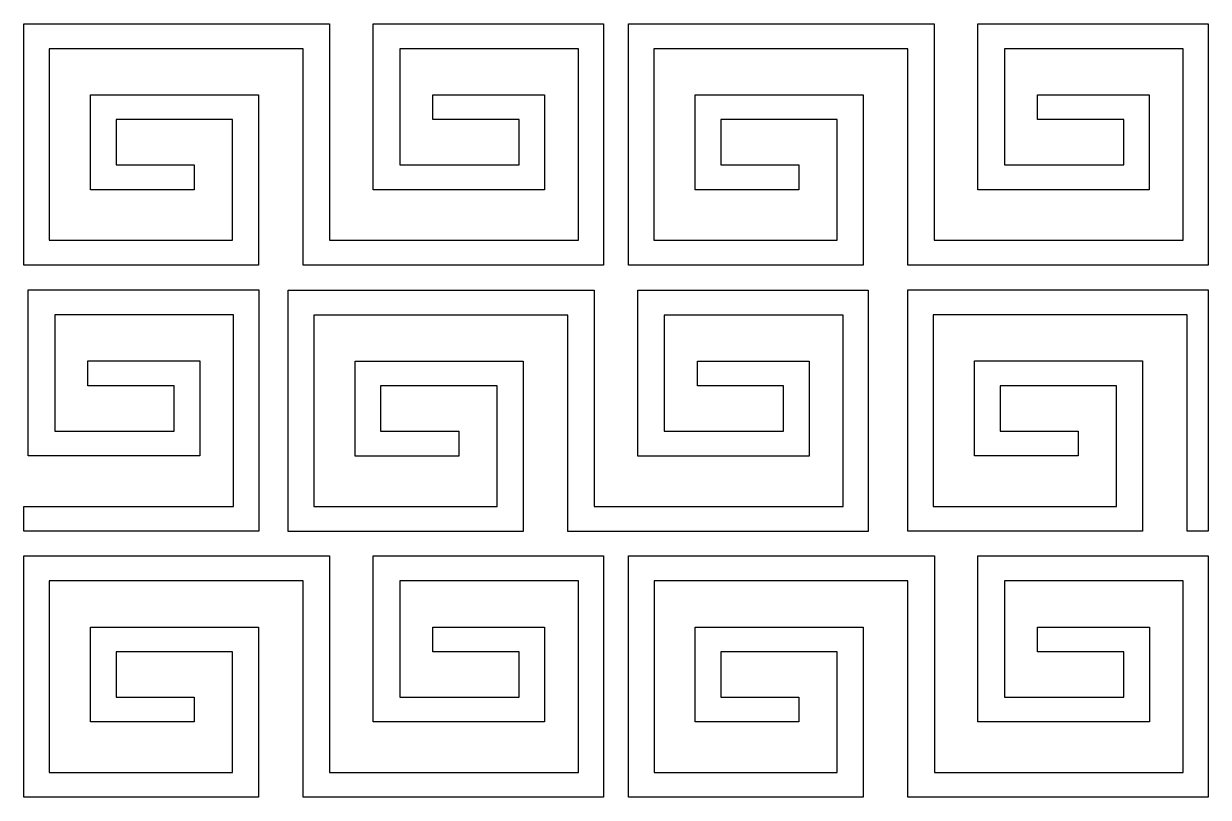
# Model space of a CAD drawing. Header units: centimetres. Extents: x -91 to 91, y -115 to 115.
# Drawn here: x -90.8 to -5.1, y -56.8 to -0.9 of the extents above; entities that cross this region are included whole.
import ezdxf

# ---------------------------------------------------------------- set-up
doc = ezdxf.new("R2010")
doc.units = ezdxf.units.CM
doc.header["$MEASUREMENT"] = 0
doc.layers.add('layer 1', color=7, linetype='Continuous')

msp = doc.modelspace()

# ---------------------------------------------------------------- linework, layer by layer
at = {"layer": 'layer 1', "color": 242}
for points, knots in [([(-78.48667, -12.90943), (-78.48667, -12.90943), (-78.48667, -11.10879), (-78.48667, -11.10879), (-78.48667, -11.10879), (-78.48667, -11.10879), (-84.13751, -11.10879), (-84.13751, -11.10879), (-84.13751, -11.10879), (-84.13751, -11.10879), (-84.13751, -7.84029), (-84.13751, -7.84029), (-84.13751, -7.84029), (-84.13751, -7.84029), (-75.71292, -7.84028), (-75.71292, -7.84028), (-75.71292, -7.84028), (-75.71292, -7.84028), (-75.71292, -16.55642), (-75.71292, -16.55642), (-75.71292, -16.55642), (-75.71292, -16.55642), (-88.96654, -16.55642), (-88.96654, -16.55642), (-88.96654, -16.55642), (-88.96654, -16.55642), (-88.96653, -2.71167), (-88.96653, -2.71167), (-88.96653, -2.71167), (-88.96653, -2.71167), (-70.61121, -2.71167), (-70.61121, -2.71167), (-70.61121, -2.71167), (-70.61121, -2.71167), (-70.61121, -18.35682), (-70.61121, -18.35682), (-70.61121, -18.35682), (-70.61121, -18.35682), (-48.87969, -18.35682), (-48.87969, -18.35682), (-48.87969, -18.35682), (-48.87969, -18.35682), (-48.87969, -0.905), (-48.87969, -0.905), (-48.87969, -0.905), (-48.87969, -0.905), (-65.54119, -0.905), (-65.54119, -0.905), (-65.54119, -0.905), (-65.54119, -0.905), (-65.54119, -12.91051), (-65.54119, -12.91051), (-65.54119, -12.91051), (-65.54119, -12.91051), (-53.14313, -12.91051), (-53.14313, -12.91051), (-53.14313, -12.91051), (-53.14313, -12.91051), (-53.14313, -6.04247), (-53.14313, -6.04247), (-53.14313, -6.04247), (-53.14313, -6.04247), (-61.22574, -6.04247), (-61.22574, -6.04247), (-61.22574, -6.04247), (-61.22574, -6.04247), (-61.22574, -7.84072), (-61.22574, -7.84072), (-61.22574, -7.84072), (-61.22574, -7.84072), (-54.99313, -7.84028), (-54.99313, -7.84028), (-54.99313, -7.84028), (-54.99313, -7.84028), (-54.99296, -11.10904), (-54.99296, -11.10904), (-54.99296, -11.10904), (-54.99296, -11.10904), (-63.62325, -11.10904), (-63.62325, -11.10904), (-63.62325, -11.10904), (-63.62325, -11.10904), (-63.62326, -2.71238), (-63.62326, -2.71238), (-63.62326, -2.71238), (-63.62326, -2.71238), (-50.69485, -2.71238), (-50.69485, -2.71238), (-50.69485, -2.71238), (-50.69485, -2.71238), (-50.69486, -16.55588), (-50.69486, -16.55588), (-50.69486, -16.55588), (-50.69486, -16.55588), (-68.69349, -16.55601), (-68.69349, -16.55601), (-68.69349, -16.55601), (-68.69349, -16.55601), (-68.69349, -0.90527), (-68.69349, -0.90527), (-68.69349, -0.90527), (-68.69349, -0.90527), (-90.81576, -0.90505), (-90.81576, -0.90505), (-90.81576, -0.90505), (-90.81576, -0.90505), (-90.81576, -18.3544), (-90.81576, -18.3544), (-90.81576, -18.3544), (-90.81576, -18.3544), (-73.83024, -18.35467), (-73.83024, -18.35467), (-73.83024, -18.35467), (-73.83024, -18.35467), (-73.83024, -6.04339), (-73.83024, -6.04339), (-73.83024, -6.04339), (-73.83024, -6.04339), (-85.98683, -6.04247), (-85.98683, -6.04247), (-85.98683, -6.04247), (-85.98683, -6.04247), (-85.98683, -12.91051), (-85.98683, -12.91051), (-85.98683, -12.91051), (-85.98683, -12.91051), (-78.48667, -12.90943), (-78.48667, -12.90943)], [0, 0, 0, 0, 0.03030303, 0.03030303, 0.03030303, 0.03030303, 0.06060606, 0.06060606, 0.06060606, 0.06060606, 0.09090909, 0.09090909, 0.09090909, 0.09090909, 0.12121212, 0.12121212, 0.12121212, 0.12121212, 0.15151515, 0.15151515, 0.15151515, 0.15151515, 0.18181818, 0.18181818, 0.18181818, 0.18181818, 0.21212121, 0.21212121, 0.21212121, 0.21212121, 0.24242424, 0.24242424, 0.24242424, 0.24242424, 0.27272727, 0.27272727, 0.27272727, 0.27272727, 0.3030303, 0.3030303, 0.3030303, 0.3030303, 0.33333333, 0.33333333, 0.33333333, 0.33333333, 0.36363636, 0.36363636, 0.36363636, 0.36363636, 0.39393939, 0.39393939, 0.39393939, 0.39393939, 0.42424242, 0.42424242, 0.42424242, 0.42424242, 0.45454545, 0.45454545, 0.45454545, 0.45454545, 0.48484848, 0.48484848, 0.48484848, 0.48484848, 0.51515152, 0.51515152, 0.51515152, 0.51515152, 0.54545455, 0.54545455, 0.54545455, 0.54545455, 0.57575758, 0.57575758, 0.57575758, 0.57575758, 0.60606061, 0.60606061, 0.60606061, 0.60606061, 0.63636364, 0.63636364, 0.63636364, 0.63636364, 0.66666667, 0.66666667, 0.66666667, 0.66666667, 0.6969697, 0.6969697, 0.6969697, 0.6969697, 0.72727273, 0.72727273, 0.72727273, 0.72727273, 0.75757576, 0.75757576, 0.75757576, 0.75757576, 0.78787879, 0.78787879, 0.78787879, 0.78787879, 0.81818182, 0.81818182, 0.81818182, 0.81818182, 0.84848485, 0.84848485, 0.84848485, 0.84848485, 0.87878788, 0.87878788, 0.87878788, 0.87878788, 0.90909091, 0.90909091, 0.90909091, 0.90909091, 0.93939394, 0.93939394, 0.93939394, 0.93939394, 1, 1, 1, 1]), ([(-34.7511, -12.90943), (-34.7511, -12.90943), (-34.7511, -11.10879), (-34.7511, -11.10879), (-34.7511, -11.10879), (-34.7511, -11.10879), (-40.40194, -11.10879), (-40.40194, -11.10879), (-40.40194, -11.10879), (-40.40194, -11.10879), (-40.40194, -7.84029), (-40.40194, -7.84029), (-40.40194, -7.84029), (-40.40194, -7.84029), (-31.97735, -7.84028), (-31.97735, -7.84028), (-31.97735, -7.84028), (-31.97735, -7.84028), (-31.97735, -16.55642), (-31.97735, -16.55642), (-31.97735, -16.55642), (-31.97735, -16.55642), (-45.23097, -16.55642), (-45.23097, -16.55642), (-45.23097, -16.55642), (-45.23097, -16.55642), (-45.23096, -2.71167), (-45.23096, -2.71167), (-45.23096, -2.71167), (-45.23096, -2.71167), (-26.87564, -2.71167), (-26.87564, -2.71167), (-26.87564, -2.71167), (-26.87564, -2.71167), (-26.87564, -18.35682), (-26.87564, -18.35682), (-26.87564, -18.35682), (-26.87564, -18.35682), (-5.14412, -18.35682), (-5.14412, -18.35682), (-5.14412, -18.35682), (-5.14412, -18.35682), (-5.14412, -0.905), (-5.14412, -0.905), (-5.14412, -0.905), (-5.14412, -0.905), (-21.80562, -0.905), (-21.80562, -0.905), (-21.80562, -0.905), (-21.80562, -0.905), (-21.80562, -12.91051), (-21.80562, -12.91051), (-21.80562, -12.91051), (-21.80562, -12.91051), (-9.40756, -12.91051), (-9.40756, -12.91051), (-9.40756, -12.91051), (-9.40756, -12.91051), (-9.40756, -6.04247), (-9.40756, -6.04247), (-9.40756, -6.04247), (-9.40756, -6.04247), (-17.49017, -6.04247), (-17.49017, -6.04247), (-17.49017, -6.04247), (-17.49017, -6.04247), (-17.49017, -7.84072), (-17.49017, -7.84072), (-17.49017, -7.84072), (-17.49017, -7.84072), (-11.25756, -7.84028), (-11.25756, -7.84028), (-11.25756, -7.84028), (-11.25756, -7.84028), (-11.25739, -11.10904), (-11.25739, -11.10904), (-11.25739, -11.10904), (-11.25739, -11.10904), (-19.88768, -11.10904), (-19.88768, -11.10904), (-19.88768, -11.10904), (-19.88768, -11.10904), (-19.88769, -2.71238), (-19.88769, -2.71238), (-19.88769, -2.71238), (-19.88769, -2.71238), (-6.95928, -2.71238), (-6.95928, -2.71238), (-6.95928, -2.71238), (-6.95928, -2.71238), (-6.95929, -16.55588), (-6.95929, -16.55588), (-6.95929, -16.55588), (-6.95929, -16.55588), (-24.95792, -16.55601), (-24.95792, -16.55601), (-24.95792, -16.55601), (-24.95792, -16.55601), (-24.95792, -0.90527), (-24.95792, -0.90527), (-24.95792, -0.90527), (-24.95792, -0.90527), (-47.08019, -0.90505), (-47.08019, -0.90505), (-47.08019, -0.90505), (-47.08019, -0.90505), (-47.08019, -18.3544), (-47.08019, -18.3544), (-47.08019, -18.3544), (-47.08019, -18.3544), (-30.09467, -18.35467), (-30.09467, -18.35467), (-30.09467, -18.35467), (-30.09467, -18.35467), (-30.09467, -6.04339), (-30.09467, -6.04339), (-30.09467, -6.04339), (-30.09467, -6.04339), (-42.25126, -6.04247), (-42.25126, -6.04247), (-42.25126, -6.04247), (-42.25126, -6.04247), (-42.25126, -12.91051), (-42.25126, -12.91051), (-42.25126, -12.91051), (-42.25126, -12.91051), (-34.7511, -12.90943), (-34.7511, -12.90943)], [0, 0, 0, 0, 0.03030303, 0.03030303, 0.03030303, 0.03030303, 0.06060606, 0.06060606, 0.06060606, 0.06060606, 0.09090909, 0.09090909, 0.09090909, 0.09090909, 0.12121212, 0.12121212, 0.12121212, 0.12121212, 0.15151515, 0.15151515, 0.15151515, 0.15151515, 0.18181818, 0.18181818, 0.18181818, 0.18181818, 0.21212121, 0.21212121, 0.21212121, 0.21212121, 0.24242424, 0.24242424, 0.24242424, 0.24242424, 0.27272727, 0.27272727, 0.27272727, 0.27272727, 0.3030303, 0.3030303, 0.3030303, 0.3030303, 0.33333333, 0.33333333, 0.33333333, 0.33333333, 0.36363636, 0.36363636, 0.36363636, 0.36363636, 0.39393939, 0.39393939, 0.39393939, 0.39393939, 0.42424242, 0.42424242, 0.42424242, 0.42424242, 0.45454545, 0.45454545, 0.45454545, 0.45454545, 0.48484848, 0.48484848, 0.48484848, 0.48484848, 0.51515152, 0.51515152, 0.51515152, 0.51515152, 0.54545455, 0.54545455, 0.54545455, 0.54545455, 0.57575758, 0.57575758, 0.57575758, 0.57575758, 0.60606061, 0.60606061, 0.60606061, 0.60606061, 0.63636364, 0.63636364, 0.63636364, 0.63636364, 0.66666667, 0.66666667, 0.66666667, 0.66666667, 0.6969697, 0.6969697, 0.6969697, 0.6969697, 0.72727273, 0.72727273, 0.72727273, 0.72727273, 0.75757576, 0.75757576, 0.75757576, 0.75757576, 0.78787879, 0.78787879, 0.78787879, 0.78787879, 0.81818182, 0.81818182, 0.81818182, 0.81818182, 0.84848485, 0.84848485, 0.84848485, 0.84848485, 0.87878788, 0.87878788, 0.87878788, 0.87878788, 0.90909091, 0.90909091, 0.90909091, 0.90909091, 0.93939394, 0.93939394, 0.93939394, 0.93939394, 1, 1, 1, 1]), ([(-90.81105, -37.6067), (-90.81105, -37.6067), (-73.82049, -37.60717), (-73.82049, -37.60717), (-73.82049, -37.60717), (-73.82049, -37.60717), (-73.82049, -20.15535), (-73.82049, -20.15535), (-73.82049, -20.15535), (-73.82049, -20.15535), (-90.48199, -20.15535), (-90.48199, -20.15535), (-90.48199, -20.15535), (-90.48199, -20.15535), (-90.48199, -32.16086), (-90.48199, -32.16086), (-90.48199, -32.16086), (-90.48199, -32.16086), (-78.08393, -32.16086), (-78.08393, -32.16086), (-78.08393, -32.16086), (-78.08393, -32.16086), (-78.08393, -25.29282), (-78.08393, -25.29282), (-78.08393, -25.29282), (-78.08393, -25.29282), (-86.16654, -25.29282), (-86.16654, -25.29282), (-86.16654, -25.29282), (-86.16654, -25.29282), (-86.16654, -27.09107), (-86.16654, -27.09107), (-86.16654, -27.09107), (-86.16654, -27.09107), (-79.93393, -27.09063), (-79.93393, -27.09063), (-79.93393, -27.09063), (-79.93393, -27.09063), (-79.93376, -30.35939), (-79.93376, -30.35939), (-79.93376, -30.35939), (-79.93376, -30.35939), (-88.56405, -30.35939), (-88.56405, -30.35939), (-88.56405, -30.35939), (-88.56405, -30.35939), (-88.56406, -21.96273), (-88.56406, -21.96273), (-88.56406, -21.96273), (-88.56406, -21.96273), (-75.63565, -21.96273), (-75.63565, -21.96273), (-75.63565, -21.96273), (-75.63565, -21.96273), (-75.63566, -35.80623), (-75.63566, -35.80623), (-75.63566, -35.80623), (-75.63566, -35.80623), (-90.81105, -35.8067), (-90.81105, -35.8067), (-90.81105, -35.8067), (-90.81105, -35.8067), (-90.81105, -37.6067), (-90.81105, -37.6067)], [0, 0, 0, 0, 0.05882353, 0.05882353, 0.05882353, 0.05882353, 0.11764706, 0.11764706, 0.11764706, 0.11764706, 0.17647059, 0.17647059, 0.17647059, 0.17647059, 0.23529412, 0.23529412, 0.23529412, 0.23529412, 0.29411765, 0.29411765, 0.29411765, 0.29411765, 0.35294118, 0.35294118, 0.35294118, 0.35294118, 0.41176471, 0.41176471, 0.41176471, 0.41176471, 0.47058824, 0.47058824, 0.47058824, 0.47058824, 0.52941176, 0.52941176, 0.52941176, 0.52941176, 0.58823529, 0.58823529, 0.58823529, 0.58823529, 0.64705882, 0.64705882, 0.64705882, 0.64705882, 0.70588235, 0.70588235, 0.70588235, 0.70588235, 0.76470588, 0.76470588, 0.76470588, 0.76470588, 0.82352941, 0.82352941, 0.82352941, 0.82352941, 0.88235294, 0.88235294, 0.88235294, 0.88235294, 1, 1, 1, 1]), ([(-59.3488, -32.16866), (-59.3488, -32.16866), (-59.3488, -30.36802), (-59.3488, -30.36802), (-59.3488, -30.36802), (-59.3488, -30.36802), (-64.99964, -30.36802), (-64.99964, -30.36802), (-64.99964, -30.36802), (-64.99964, -30.36802), (-64.99964, -27.09952), (-64.99964, -27.09952), (-64.99964, -27.09952), (-64.99964, -27.09952), (-56.57505, -27.09951), (-56.57505, -27.09951), (-56.57505, -27.09951), (-56.57505, -27.09951), (-56.57505, -35.81565), (-56.57505, -35.81565), (-56.57505, -35.81565), (-56.57505, -35.81565), (-69.82867, -35.81565), (-69.82867, -35.81565), (-69.82867, -35.81565), (-69.82867, -35.81565), (-69.82866, -21.9709), (-69.82866, -21.9709), (-69.82866, -21.9709), (-69.82866, -21.9709), (-51.47334, -21.9709), (-51.47334, -21.9709), (-51.47334, -21.9709), (-51.47334, -21.9709), (-51.47334, -37.61605), (-51.47334, -37.61605), (-51.47334, -37.61605), (-51.47334, -37.61605), (-29.74182, -37.61605), (-29.74182, -37.61605), (-29.74182, -37.61605), (-29.74182, -37.61605), (-29.74182, -20.16423), (-29.74182, -20.16423), (-29.74182, -20.16423), (-29.74182, -20.16423), (-46.40332, -20.16423), (-46.40332, -20.16423), (-46.40332, -20.16423), (-46.40332, -20.16423), (-46.40332, -32.16974), (-46.40332, -32.16974), (-46.40332, -32.16974), (-46.40332, -32.16974), (-34.00526, -32.16974), (-34.00526, -32.16974), (-34.00526, -32.16974), (-34.00526, -32.16974), (-34.00526, -25.3017), (-34.00526, -25.3017), (-34.00526, -25.3017), (-34.00526, -25.3017), (-42.08787, -25.3017), (-42.08787, -25.3017), (-42.08787, -25.3017), (-42.08787, -25.3017), (-42.08787, -27.09995), (-42.08787, -27.09995), (-42.08787, -27.09995), (-42.08787, -27.09995), (-35.85526, -27.09951), (-35.85526, -27.09951), (-35.85526, -27.09951), (-35.85526, -27.09951), (-35.85509, -30.36827), (-35.85509, -30.36827), (-35.85509, -30.36827), (-35.85509, -30.36827), (-44.48538, -30.36827), (-44.48538, -30.36827), (-44.48538, -30.36827), (-44.48538, -30.36827), (-44.48539, -21.97161), (-44.48539, -21.97161), (-44.48539, -21.97161), (-44.48539, -21.97161), (-31.55698, -21.97161), (-31.55698, -21.97161), (-31.55698, -21.97161), (-31.55698, -21.97161), (-31.55699, -35.81511), (-31.55699, -35.81511), (-31.55699, -35.81511), (-31.55699, -35.81511), (-49.55562, -35.81524), (-49.55562, -35.81524), (-49.55562, -35.81524), (-49.55562, -35.81524), (-49.55562, -20.1645), (-49.55562, -20.1645), (-49.55562, -20.1645), (-49.55562, -20.1645), (-71.67789, -20.16428), (-71.67789, -20.16428), (-71.67789, -20.16428), (-71.67789, -20.16428), (-71.67789, -37.61363), (-71.67789, -37.61363), (-71.67789, -37.61363), (-71.67789, -37.61363), (-54.69237, -37.6139), (-54.69237, -37.6139), (-54.69237, -37.6139), (-54.69237, -37.6139), (-54.69237, -25.30262), (-54.69237, -25.30262), (-54.69237, -25.30262), (-54.69237, -25.30262), (-66.84896, -25.3017), (-66.84896, -25.3017), (-66.84896, -25.3017), (-66.84896, -25.3017), (-66.84896, -32.16974), (-66.84896, -32.16974), (-66.84896, -32.16974), (-66.84896, -32.16974), (-59.3488, -32.16866), (-59.3488, -32.16866)], [0, 0, 0, 0, 0.03030303, 0.03030303, 0.03030303, 0.03030303, 0.06060606, 0.06060606, 0.06060606, 0.06060606, 0.09090909, 0.09090909, 0.09090909, 0.09090909, 0.12121212, 0.12121212, 0.12121212, 0.12121212, 0.15151515, 0.15151515, 0.15151515, 0.15151515, 0.18181818, 0.18181818, 0.18181818, 0.18181818, 0.21212121, 0.21212121, 0.21212121, 0.21212121, 0.24242424, 0.24242424, 0.24242424, 0.24242424, 0.27272727, 0.27272727, 0.27272727, 0.27272727, 0.3030303, 0.3030303, 0.3030303, 0.3030303, 0.33333333, 0.33333333, 0.33333333, 0.33333333, 0.36363636, 0.36363636, 0.36363636, 0.36363636, 0.39393939, 0.39393939, 0.39393939, 0.39393939, 0.42424242, 0.42424242, 0.42424242, 0.42424242, 0.45454545, 0.45454545, 0.45454545, 0.45454545, 0.48484848, 0.48484848, 0.48484848, 0.48484848, 0.51515152, 0.51515152, 0.51515152, 0.51515152, 0.54545455, 0.54545455, 0.54545455, 0.54545455, 0.57575758, 0.57575758, 0.57575758, 0.57575758, 0.60606061, 0.60606061, 0.60606061, 0.60606061, 0.63636364, 0.63636364, 0.63636364, 0.63636364, 0.66666667, 0.66666667, 0.66666667, 0.66666667, 0.6969697, 0.6969697, 0.6969697, 0.6969697, 0.72727273, 0.72727273, 0.72727273, 0.72727273, 0.75757576, 0.75757576, 0.75757576, 0.75757576, 0.78787879, 0.78787879, 0.78787879, 0.78787879, 0.81818182, 0.81818182, 0.81818182, 0.81818182, 0.84848485, 0.84848485, 0.84848485, 0.84848485, 0.87878788, 0.87878788, 0.87878788, 0.87878788, 0.90909091, 0.90909091, 0.90909091, 0.90909091, 0.93939394, 0.93939394, 0.93939394, 0.93939394, 1, 1, 1, 1]), ([(-5.14047, -20.15556), (-5.14047, -20.15556), (-26.87745, -20.15535), (-26.87745, -20.15535), (-26.87745, -20.15535), (-26.87745, -20.15535), (-26.87745, -37.6047), (-26.87745, -37.6047), (-26.87745, -37.6047), (-26.87745, -37.6047), (-9.89193, -37.60497), (-9.89193, -37.60497), (-9.89193, -37.60497), (-9.89193, -37.60497), (-9.89193, -25.29369), (-9.89193, -25.29369), (-9.89193, -25.29369), (-9.89193, -25.29369), (-22.04852, -25.29277), (-22.04852, -25.29277), (-22.04852, -25.29277), (-22.04852, -25.29277), (-22.04852, -32.16081), (-22.04852, -32.16081), (-22.04852, -32.16081), (-22.04852, -32.16081), (-14.54836, -32.15973), (-14.54836, -32.15973), (-14.54836, -32.15973), (-14.54836, -32.15973), (-14.54836, -30.35909), (-14.54836, -30.35909), (-14.54836, -30.35909), (-14.54836, -30.35909), (-20.1992, -30.35909), (-20.1992, -30.35909), (-20.1992, -30.35909), (-20.1992, -30.35909), (-20.1992, -27.09059), (-20.1992, -27.09059), (-20.1992, -27.09059), (-20.1992, -27.09059), (-11.77461, -27.09058), (-11.77461, -27.09058), (-11.77461, -27.09058), (-11.77461, -27.09058), (-11.77461, -35.80672), (-11.77461, -35.80672), (-11.77461, -35.80672), (-11.77461, -35.80672), (-25.02823, -35.80672), (-25.02823, -35.80672), (-25.02823, -35.80672), (-25.02823, -35.80672), (-25.02822, -21.96197), (-25.02822, -21.96197), (-25.02822, -21.96197), (-25.02822, -21.96197), (-6.6729, -21.96197), (-6.6729, -21.96197), (-6.6729, -21.96197), (-6.6729, -21.96197), (-6.6729, -37.60712), (-6.6729, -37.60712), (-6.6729, -37.60712), (-6.6729, -37.60712), (-5.14104, -37.60672), (-5.14104, -37.60672), (-5.14104, -37.60672), (-5.14104, -37.60672), (-5.14047, -20.15556), (-5.14047, -20.15556)], [0, 0, 0, 0, 0.05263158, 0.05263158, 0.05263158, 0.05263158, 0.10526316, 0.10526316, 0.10526316, 0.10526316, 0.15789474, 0.15789474, 0.15789474, 0.15789474, 0.21052632, 0.21052632, 0.21052632, 0.21052632, 0.26315789, 0.26315789, 0.26315789, 0.26315789, 0.31578947, 0.31578947, 0.31578947, 0.31578947, 0.36842105, 0.36842105, 0.36842105, 0.36842105, 0.42105263, 0.42105263, 0.42105263, 0.42105263, 0.47368421, 0.47368421, 0.47368421, 0.47368421, 0.52631579, 0.52631579, 0.52631579, 0.52631579, 0.57894737, 0.57894737, 0.57894737, 0.57894737, 0.63157895, 0.63157895, 0.63157895, 0.63157895, 0.68421053, 0.68421053, 0.68421053, 0.68421053, 0.73684211, 0.73684211, 0.73684211, 0.73684211, 0.78947368, 0.78947368, 0.78947368, 0.78947368, 0.84210526, 0.84210526, 0.84210526, 0.84210526, 0.89473684, 0.89473684, 0.89473684, 0.89473684, 1, 1, 1, 1]), ([(-78.48239, -51.39681), (-78.48239, -51.39681), (-78.48239, -49.59617), (-78.48239, -49.59617), (-78.48239, -49.59617), (-78.48239, -49.59617), (-84.13323, -49.59617), (-84.13323, -49.59617), (-84.13323, -49.59617), (-84.13323, -49.59617), (-84.13323, -46.32767), (-84.13323, -46.32767), (-84.13323, -46.32767), (-84.13323, -46.32767), (-75.70864, -46.32766), (-75.70864, -46.32766), (-75.70864, -46.32766), (-75.70864, -46.32766), (-75.70864, -55.0438), (-75.70864, -55.0438), (-75.70864, -55.0438), (-75.70864, -55.0438), (-88.96226, -55.0438), (-88.96226, -55.0438), (-88.96226, -55.0438), (-88.96226, -55.0438), (-88.96225, -41.19905), (-88.96225, -41.19905), (-88.96225, -41.19905), (-88.96225, -41.19905), (-70.60693, -41.19905), (-70.60693, -41.19905), (-70.60693, -41.19905), (-70.60693, -41.19905), (-70.60693, -56.8442), (-70.60693, -56.8442), (-70.60693, -56.8442), (-70.60693, -56.8442), (-48.87541, -56.8442), (-48.87541, -56.8442), (-48.87541, -56.8442), (-48.87541, -56.8442), (-48.87541, -39.39238), (-48.87541, -39.39238), (-48.87541, -39.39238), (-48.87541, -39.39238), (-65.53691, -39.39238), (-65.53691, -39.39238), (-65.53691, -39.39238), (-65.53691, -39.39238), (-65.53691, -51.39789), (-65.53691, -51.39789), (-65.53691, -51.39789), (-65.53691, -51.39789), (-53.13885, -51.39789), (-53.13885, -51.39789), (-53.13885, -51.39789), (-53.13885, -51.39789), (-53.13885, -44.52985), (-53.13885, -44.52985), (-53.13885, -44.52985), (-53.13885, -44.52985), (-61.22146, -44.52985), (-61.22146, -44.52985), (-61.22146, -44.52985), (-61.22146, -44.52985), (-61.22146, -46.3281), (-61.22146, -46.3281), (-61.22146, -46.3281), (-61.22146, -46.3281), (-54.98885, -46.32766), (-54.98885, -46.32766), (-54.98885, -46.32766), (-54.98885, -46.32766), (-54.98868, -49.59642), (-54.98868, -49.59642), (-54.98868, -49.59642), (-54.98868, -49.59642), (-63.61897, -49.59642), (-63.61897, -49.59642), (-63.61897, -49.59642), (-63.61897, -49.59642), (-63.61898, -41.19976), (-63.61898, -41.19976), (-63.61898, -41.19976), (-63.61898, -41.19976), (-50.69057, -41.19976), (-50.69057, -41.19976), (-50.69057, -41.19976), (-50.69057, -41.19976), (-50.69058, -55.04326), (-50.69058, -55.04326), (-50.69058, -55.04326), (-50.69058, -55.04326), (-68.68921, -55.04339), (-68.68921, -55.04339), (-68.68921, -55.04339), (-68.68921, -55.04339), (-68.68921, -39.39265), (-68.68921, -39.39265), (-68.68921, -39.39265), (-68.68921, -39.39265), (-90.81148, -39.39243), (-90.81148, -39.39243), (-90.81148, -39.39243), (-90.81148, -39.39243), (-90.81148, -56.84178), (-90.81148, -56.84178), (-90.81148, -56.84178), (-90.81148, -56.84178), (-73.82596, -56.84205), (-73.82596, -56.84205), (-73.82596, -56.84205), (-73.82596, -56.84205), (-73.82596, -44.53077), (-73.82596, -44.53077), (-73.82596, -44.53077), (-73.82596, -44.53077), (-85.98255, -44.52985), (-85.98255, -44.52985), (-85.98255, -44.52985), (-85.98255, -44.52985), (-85.98255, -51.39789), (-85.98255, -51.39789), (-85.98255, -51.39789), (-85.98255, -51.39789), (-78.48239, -51.39681), (-78.48239, -51.39681)], [0, 0, 0, 0, 0.03030303, 0.03030303, 0.03030303, 0.03030303, 0.06060606, 0.06060606, 0.06060606, 0.06060606, 0.09090909, 0.09090909, 0.09090909, 0.09090909, 0.12121212, 0.12121212, 0.12121212, 0.12121212, 0.15151515, 0.15151515, 0.15151515, 0.15151515, 0.18181818, 0.18181818, 0.18181818, 0.18181818, 0.21212121, 0.21212121, 0.21212121, 0.21212121, 0.24242424, 0.24242424, 0.24242424, 0.24242424, 0.27272727, 0.27272727, 0.27272727, 0.27272727, 0.3030303, 0.3030303, 0.3030303, 0.3030303, 0.33333333, 0.33333333, 0.33333333, 0.33333333, 0.36363636, 0.36363636, 0.36363636, 0.36363636, 0.39393939, 0.39393939, 0.39393939, 0.39393939, 0.42424242, 0.42424242, 0.42424242, 0.42424242, 0.45454545, 0.45454545, 0.45454545, 0.45454545, 0.48484848, 0.48484848, 0.48484848, 0.48484848, 0.51515152, 0.51515152, 0.51515152, 0.51515152, 0.54545455, 0.54545455, 0.54545455, 0.54545455, 0.57575758, 0.57575758, 0.57575758, 0.57575758, 0.60606061, 0.60606061, 0.60606061, 0.60606061, 0.63636364, 0.63636364, 0.63636364, 0.63636364, 0.66666667, 0.66666667, 0.66666667, 0.66666667, 0.6969697, 0.6969697, 0.6969697, 0.6969697, 0.72727273, 0.72727273, 0.72727273, 0.72727273, 0.75757576, 0.75757576, 0.75757576, 0.75757576, 0.78787879, 0.78787879, 0.78787879, 0.78787879, 0.81818182, 0.81818182, 0.81818182, 0.81818182, 0.84848485, 0.84848485, 0.84848485, 0.84848485, 0.87878788, 0.87878788, 0.87878788, 0.87878788, 0.90909091, 0.90909091, 0.90909091, 0.90909091, 0.93939394, 0.93939394, 0.93939394, 0.93939394, 1, 1, 1, 1]), ([(-34.74682, -51.39681), (-34.74682, -51.39681), (-34.74682, -49.59617), (-34.74682, -49.59617), (-34.74682, -49.59617), (-34.74682, -49.59617), (-40.39766, -49.59617), (-40.39766, -49.59617), (-40.39766, -49.59617), (-40.39766, -49.59617), (-40.39766, -46.32767), (-40.39766, -46.32767), (-40.39766, -46.32767), (-40.39766, -46.32767), (-31.97307, -46.32766), (-31.97307, -46.32766), (-31.97307, -46.32766), (-31.97307, -46.32766), (-31.97307, -55.0438), (-31.97307, -55.0438), (-31.97307, -55.0438), (-31.97307, -55.0438), (-45.22669, -55.0438), (-45.22669, -55.0438), (-45.22669, -55.0438), (-45.22669, -55.0438), (-45.22668, -41.19905), (-45.22668, -41.19905), (-45.22668, -41.19905), (-45.22668, -41.19905), (-26.87136, -41.19905), (-26.87136, -41.19905), (-26.87136, -41.19905), (-26.87136, -41.19905), (-26.87136, -56.8442), (-26.87136, -56.8442), (-26.87136, -56.8442), (-26.87136, -56.8442), (-5.13984, -56.8442), (-5.13984, -56.8442), (-5.13984, -56.8442), (-5.13984, -56.8442), (-5.13984, -39.39238), (-5.13984, -39.39238), (-5.13984, -39.39238), (-5.13984, -39.39238), (-21.80134, -39.39238), (-21.80134, -39.39238), (-21.80134, -39.39238), (-21.80134, -39.39238), (-21.80134, -51.39789), (-21.80134, -51.39789), (-21.80134, -51.39789), (-21.80134, -51.39789), (-9.40328, -51.39789), (-9.40328, -51.39789), (-9.40328, -51.39789), (-9.40328, -51.39789), (-9.40328, -44.52985), (-9.40328, -44.52985), (-9.40328, -44.52985), (-9.40328, -44.52985), (-17.48589, -44.52985), (-17.48589, -44.52985), (-17.48589, -44.52985), (-17.48589, -44.52985), (-17.48589, -46.3281), (-17.48589, -46.3281), (-17.48589, -46.3281), (-17.48589, -46.3281), (-11.25328, -46.32766), (-11.25328, -46.32766), (-11.25328, -46.32766), (-11.25328, -46.32766), (-11.25311, -49.59642), (-11.25311, -49.59642), (-11.25311, -49.59642), (-11.25311, -49.59642), (-19.8834, -49.59642), (-19.8834, -49.59642), (-19.8834, -49.59642), (-19.8834, -49.59642), (-19.88341, -41.19976), (-19.88341, -41.19976), (-19.88341, -41.19976), (-19.88341, -41.19976), (-6.955, -41.19976), (-6.955, -41.19976), (-6.955, -41.19976), (-6.955, -41.19976), (-6.95501, -55.04326), (-6.95501, -55.04326), (-6.95501, -55.04326), (-6.95501, -55.04326), (-24.95364, -55.04339), (-24.95364, -55.04339), (-24.95364, -55.04339), (-24.95364, -55.04339), (-24.95364, -39.39265), (-24.95364, -39.39265), (-24.95364, -39.39265), (-24.95364, -39.39265), (-47.07591, -39.39243), (-47.07591, -39.39243), (-47.07591, -39.39243), (-47.07591, -39.39243), (-47.07591, -56.84178), (-47.07591, -56.84178), (-47.07591, -56.84178), (-47.07591, -56.84178), (-30.09039, -56.84205), (-30.09039, -56.84205), (-30.09039, -56.84205), (-30.09039, -56.84205), (-30.09039, -44.53077), (-30.09039, -44.53077), (-30.09039, -44.53077), (-30.09039, -44.53077), (-42.24698, -44.52985), (-42.24698, -44.52985), (-42.24698, -44.52985), (-42.24698, -44.52985), (-42.24698, -51.39789), (-42.24698, -51.39789), (-42.24698, -51.39789), (-42.24698, -51.39789), (-34.74682, -51.39681), (-34.74682, -51.39681)], [0, 0, 0, 0, 0.03030303, 0.03030303, 0.03030303, 0.03030303, 0.06060606, 0.06060606, 0.06060606, 0.06060606, 0.09090909, 0.09090909, 0.09090909, 0.09090909, 0.12121212, 0.12121212, 0.12121212, 0.12121212, 0.15151515, 0.15151515, 0.15151515, 0.15151515, 0.18181818, 0.18181818, 0.18181818, 0.18181818, 0.21212121, 0.21212121, 0.21212121, 0.21212121, 0.24242424, 0.24242424, 0.24242424, 0.24242424, 0.27272727, 0.27272727, 0.27272727, 0.27272727, 0.3030303, 0.3030303, 0.3030303, 0.3030303, 0.33333333, 0.33333333, 0.33333333, 0.33333333, 0.36363636, 0.36363636, 0.36363636, 0.36363636, 0.39393939, 0.39393939, 0.39393939, 0.39393939, 0.42424242, 0.42424242, 0.42424242, 0.42424242, 0.45454545, 0.45454545, 0.45454545, 0.45454545, 0.48484848, 0.48484848, 0.48484848, 0.48484848, 0.51515152, 0.51515152, 0.51515152, 0.51515152, 0.54545455, 0.54545455, 0.54545455, 0.54545455, 0.57575758, 0.57575758, 0.57575758, 0.57575758, 0.60606061, 0.60606061, 0.60606061, 0.60606061, 0.63636364, 0.63636364, 0.63636364, 0.63636364, 0.66666667, 0.66666667, 0.66666667, 0.66666667, 0.6969697, 0.6969697, 0.6969697, 0.6969697, 0.72727273, 0.72727273, 0.72727273, 0.72727273, 0.75757576, 0.75757576, 0.75757576, 0.75757576, 0.78787879, 0.78787879, 0.78787879, 0.78787879, 0.81818182, 0.81818182, 0.81818182, 0.81818182, 0.84848485, 0.84848485, 0.84848485, 0.84848485, 0.87878788, 0.87878788, 0.87878788, 0.87878788, 0.90909091, 0.90909091, 0.90909091, 0.90909091, 0.93939394, 0.93939394, 0.93939394, 0.93939394, 1, 1, 1, 1])]:
    msp.add_open_spline(points, degree=3, knots=knots, dxfattribs=at)

doc.saveas('drawing.dxf')
